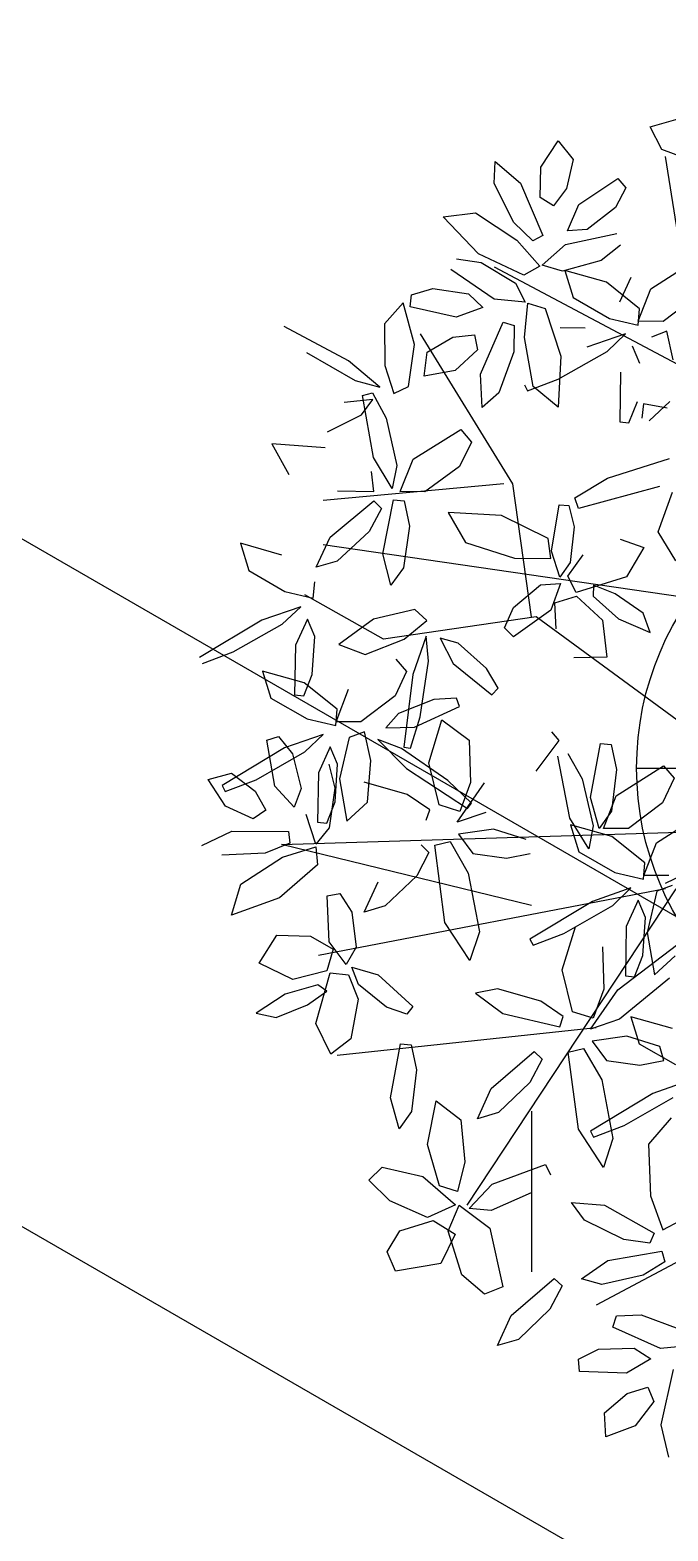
# Model space of a CAD drawing. Extents: x 8365 to 8547, y -347 to -272.
# Drawn here: x 8495.976 to 8496.619, y -326.87 to -325.357 of the extents above; entities that cross this region are included whole.
import ezdxf

# ---------------------------------------------------------------- set-up
doc = ezdxf.new("R2010")
doc.units = 0
doc.layers.get('0').update_dxf_attribs({"linetype": 'CONTINUOUS'})
doc.layers.add('1', color=7, linetype='CONTINUOUS')

msp = doc.modelspace()

# ---------------------------------------------------------------- linework, layer by layer
at = {"color": 60}
for p, q in [((8496.6008, -325.4552), (8496.6338, -325.4458)), ((8496.6125, -325.4778), (8496.6008, -325.4552)), ((8496.4907, -325.4958), (8496.5081, -325.4692)), ((8496.5081, -325.4692), (8496.5234, -325.4881)), ((8496.6504, -325.4921), (8496.6125, -325.4778)), ((8496.4438, -325.5122), (8496.4447, -325.4899)), ((8496.4447, -325.4899), (8496.4701, -325.5118)), ((8496.5234, -325.4881), (8496.5164, -325.5172)), ((8496.49, -325.5264), (8496.4907, -325.4958)), ((8496.529, -325.5334), (8496.5683, -325.5072)), ((8496.5683, -325.5072), (8496.5763, -325.5164)), ((8496.4634, -325.5516), (8496.4438, -325.5122)), ((8496.4701, -325.5118), (8496.4927, -325.5644)), ((8496.5164, -325.5172), (8496.5034, -325.5348)), ((8496.5763, -325.5164), (8496.566, -325.5364)), ((8496.5034, -325.5348), (8496.49, -325.5264)), ((8496.5176, -325.5597), (8496.529, -325.5334)), ((8496.566, -325.5364), (8496.5374, -325.5586)), ((8496.3924, -325.5458), (8496.4248, -325.5418)), ((8496.4279, -325.5831), (8496.3924, -325.5458)), ((8496.4248, -325.5418), (8496.4666, -325.5693)), ((8496.4826, -325.5701), (8496.4634, -325.5516)), ((8496.4927, -325.5644), (8496.4826, -325.5701)), ((8496.5157, -325.5736), (8496.5673, -325.5627)), ((8496.5374, -325.5586), (8496.5176, -325.5597)), ((8496.4736, -325.6046), (8496.4279, -325.5831)), ((8496.4666, -325.5693), (8496.4896, -325.5956)), ((8496.4921, -325.5944), (8496.5157, -325.5736)), ((8496.5711, -325.5743), (8496.5516, -325.5896)), ((8496.4059, -325.5881), (8496.4305, -325.5918)), ((8496.4305, -325.5918), (8496.4652, -325.6126)), ((8496.4896, -325.5956), (8496.4736, -325.6046)), ((8496.5126, -325.6004), (8496.4921, -325.5944)), ((8496.5516, -325.5896), (8496.5126, -325.6004)), ((8496.6016, -325.6182), (8496.6493, -325.5877)), ((8496.4436, -325.6288), (8496.4002, -325.5989)), ((8496.4652, -325.6126), (8496.4749, -325.6316)), ((8496.5568, -325.6117), (8496.5149, -325.5999)), ((8496.5149, -325.5999), (8496.5234, -325.627)), ((8496.59, -325.6384), (8496.5568, -325.6117)), ((8496.5815, -325.6069), (8496.5698, -325.6317)), ((8496.3592, -325.6364), (8496.3604, -325.6242)), ((8496.3604, -325.6242), (8496.382, -325.618)), ((8496.382, -325.618), (8496.4177, -325.6234)), ((8496.4177, -325.6234), (8496.4322, -325.637)), ((8496.4749, -325.6316), (8496.4436, -325.6288)), ((8496.5234, -325.627), (8496.5599, -325.6481)), ((8496.5889, -325.651), (8496.6016, -325.6182)), ((8496.6484, -325.625), (8496.6139, -325.6511)), ((8496.3521, -325.6324), (8496.3331, -325.6535)), ((8496.3633, -325.6745), (8496.3521, -325.6324)), ((8496.4053, -325.6468), (8496.3592, -325.6364)), ((8496.4322, -325.637), (8496.4053, -325.6468)), ((8496.4742, -325.6674), (8496.4775, -325.6326)), ((8496.4775, -325.6326), (8496.495, -325.638)), ((8496.495, -325.638), (8496.5109, -325.686)), ((8496.5887, -325.6548), (8496.59, -325.6384)), ((8496.2969, -325.6909), (8496.2321, -325.6562)), ((8496.3331, -325.6535), (8496.3335, -325.6957)), ((8496.4301, -325.7044), (8496.4527, -325.6518)), ((8496.4527, -325.6518), (8496.4638, -325.6553)), ((8496.4638, -325.6553), (8496.4636, -325.6819)), ((8496.5353, -325.6579), (8496.5103, -325.6577)), ((8496.5599, -325.6481), (8496.5887, -325.6548)), ((8496.6139, -325.6511), (8496.5889, -325.651)), ((8496.3573, -325.7167), (8496.3633, -325.6745)), ((8496.3763, -325.6821), (8496.4022, -325.6671)), ((8496.4022, -325.6671), (8496.4239, -325.6645)), ((8496.4239, -325.6645), (8496.427, -325.6799)), ((8496.4831, -325.7167), (8496.4742, -325.6674)), ((8496.576, -325.6636), (8496.5371, -325.6772)), ((8496.5576, -325.6813), (8496.576, -325.6636)), ((8496.6176, -325.661), (8496.6022, -325.6669)), ((8496.6239, -325.6899), (8496.6176, -325.661)), ((8496.2545, -325.6826), (8496.3038, -325.7106)), ((8496.3731, -325.7062), (8496.3763, -325.6821)), ((8496.427, -325.6799), (8496.4043, -325.7005)), ((8496.4636, -325.6819), (8496.4485, -325.7232)), ((8496.5109, -325.686), (8496.5082, -325.7374)), ((8496.5083, -325.7094), (8496.5576, -325.6813)), ((8496.5905, -325.6935), (8496.5831, -325.676)), ((8496.3284, -325.7175), (8496.2969, -325.6909)), ((8496.3335, -325.6957), (8496.3425, -325.7239)), ((8496.4043, -325.7005), (8496.3731, -325.7062)), ((8496.4317, -325.7379), (8496.4301, -325.7044)), ((8496.5711, -325.7024), (8496.5704, -325.7522)), ((8496.3038, -325.7106), (8496.3284, -325.7175)), ((8496.3425, -325.7239), (8496.3573, -325.7167)), ((8496.4741, -325.7152), (8496.4773, -325.7211)), ((8496.4773, -325.7211), (8496.5083, -325.7094)), ((8496.5082, -325.7374), (8496.4831, -325.7167)), ((8496.3214, -325.7299), (8496.2926, -325.733)), ((8496.3101, -325.7452), (8496.3214, -325.7299)), ((8496.3111, -325.7258), (8496.3211, -325.7232)), ((8496.3221, -325.7884), (8496.3111, -325.7258)), ((8496.3211, -325.7232), (8496.335, -325.7488)), ((8496.4485, -325.7232), (8496.4317, -325.7379)), ((8496.5795, -325.7532), (8496.588, -325.7318)), ((8496.5943, -325.7341), (8496.5926, -325.7486)), ((8496.6181, -325.7387), (8496.5943, -325.7341)), ((8496.5997, -325.7513), (8496.6206, -325.732)), ((8496.2759, -325.7625), (8496.3101, -325.7452)), ((8496.335, -325.7488), (8496.3457, -325.7965)), ((8496.362, -325.7899), (8496.4102, -325.7601)), ((8496.4102, -325.7601), (8496.4208, -325.7727)), ((8496.5704, -325.7522), (8496.5795, -325.7532)), ((8496.2733, -325.7785), (8496.2198, -325.7746)), ((8496.2198, -325.7746), (8496.2367, -325.8054)), ((8496.4208, -325.7727), (8496.4088, -325.7973)), ((8496.341, -325.8196), (8496.3221, -325.7884)), ((8496.349, -325.8225), (8496.362, -325.7899)), ((8496.558, -325.8091), (8496.6202, -325.7894)), ((8496.3225, -325.8226), (8496.32, -325.8024)), ((8496.3457, -325.7965), (8496.341, -325.8196)), ((8496.4088, -325.7973), (8496.374, -325.823)), ((8496.5249, -325.8289), (8496.558, -325.8091)), ((8496.286, -325.8218), (8496.3225, -325.8226)), ((8496.374, -325.823), (8496.349, -325.8225)), ((8496.6104, -325.8174), (8496.5287, -325.8398)), ((8496.6088, -325.8633), (8496.6233, -325.8231)), ((8496.2786, -325.8686), (8496.3224, -325.8319)), ((8496.3303, -325.8396), (8496.3177, -325.8629)), ((8496.3224, -325.8319), (8496.3303, -325.8396)), ((8496.3316, -325.8854), (8496.3423, -325.8311)), ((8496.3423, -325.8311), (8496.3532, -325.8321)), ((8496.3532, -325.8321), (8496.3583, -325.8574)), ((8496.5015, -325.8826), (8496.5092, -325.8361)), ((8496.5092, -325.8361), (8496.519, -325.8367)), ((8496.519, -325.8367), (8496.5243, -325.858)), ((8496.5287, -325.8398), (8496.5249, -325.8289)), ((8496.451, -325.8467), (8496.3975, -325.8436)), ((8496.3975, -325.8436), (8496.4148, -325.8741)), ((8496.498, -325.87), (8496.451, -325.8467)), ((8496.2643, -325.8988), (8496.2786, -325.8686)), ((8496.3177, -325.8629), (8496.2855, -325.8929)), ((8496.3583, -325.8574), (8496.3524, -325.8995)), ((8496.5008, -325.8902), (8496.498, -325.87)), ((8496.5243, -325.858), (8496.5204, -325.894)), ((8496.5706, -325.8706), (8496.5946, -325.8789)), ((8496.6266, -325.8923), (8496.6088, -325.8633)), ((8496.2298, -325.8868), (8496.1881, -325.8747)), ((8496.1881, -325.8747), (8496.1964, -325.902)), ((8496.3397, -325.9168), (8496.3316, -325.8854)), ((8496.4148, -325.8741), (8496.4643, -325.8898)), ((8496.5097, -325.909), (8496.5015, -325.8826)), ((8496.518, -325.9079), (8496.5332, -325.8862)), ((8496.5946, -325.8789), (8496.5771, -325.9084)), ((8496.2855, -325.8929), (8496.2643, -325.8988)), ((8496.3524, -325.8995), (8496.3397, -325.9168)), ((8496.4643, -325.8898), (8496.5008, -325.8902)), ((8496.5204, -325.894), (8496.5097, -325.909)), ((8496.1964, -325.902), (8496.2327, -325.9232)), ((8496.2615, -325.9301), (8496.263, -325.9137)), ((8496.4904, -325.9166), (8496.5104, -325.9153)), ((8496.5104, -325.9153), (8496.5008, -325.9421)), ((8496.5264, -325.9242), (8496.518, -325.9079)), ((8496.5771, -325.9084), (8496.5264, -325.9242)), ((8496.2327, -325.9232), (8496.2615, -325.9301)), ((8496.4632, -325.9394), (8496.4904, -325.9166)), ((8496.5049, -325.9347), (8496.5266, -325.9281)), ((8496.5266, -325.9281), (8496.5527, -325.9521)), ((8496.5438, -325.9171), (8496.5433, -325.9279)), ((8496.5433, -325.9279), (8496.5691, -325.9507)), ((8496.5657, -325.9258), (8496.5438, -325.9171)), ((8496.5939, -325.9452), (8496.5657, -325.9258)), ((8496.2488, -325.9389), (8496.2098, -325.9522)), ((8496.2303, -325.9564), (8496.2488, -325.9389)), ((8496.3639, -325.9415), (8496.3223, -325.9512)), ((8496.376, -325.9527), (8496.3639, -325.9415)), ((8496.4542, -325.9598), (8496.4632, -325.9394)), ((8496.5008, -325.9421), (8496.4631, -325.9691)), ((8496.5061, -325.961), (8496.5049, -325.9347)), ((8496.601, -325.9647), (8496.5939, -325.9452)), ((8496.2098, -325.9522), (8496.1467, -325.9899)), ((8496.1809, -325.9842), (8496.2303, -325.9564)), ((8496.2558, -325.9513), (8496.2437, -325.9775)), ((8496.2631, -325.9688), (8496.2558, -325.9513)), ((8496.3223, -325.9512), (8496.2872, -325.9767)), ((8496.3529, -325.9713), (8496.376, -325.9527)), ((8496.4631, -325.9691), (8496.4542, -325.9598)), ((8496.5527, -325.9521), (8496.5573, -325.9895)), ((8496.5691, -325.9507), (8496.601, -325.9647)), ((8496.2604, -326.007), (8496.2631, -325.9688)), ((8496.2872, -325.9767), (8496.3138, -325.9869)), ((8496.3138, -325.9869), (8496.3529, -325.9713)), ((8496.3751, -325.9682), (8496.3617, -326.0071)), ((8496.3776, -325.9936), (8496.3751, -325.9682)), ((8496.4075, -325.9753), (8496.3892, -325.9702)), ((8496.3892, -325.9702), (8496.4025, -325.9959)), ((8496.436, -326.0008), (8496.4075, -325.9753)), ((8496.1498, -325.9958), (8496.1809, -325.9842)), ((8496.2437, -325.9775), (8496.2427, -326.0274)), ((8496.3447, -325.9914), (8496.3555, -326.0038)), ((8496.5573, -325.9895), (8496.5241, -325.99)), ((8496.2522, -326.0153), (8496.2104, -326.0035)), ((8496.2104, -326.0035), (8496.2188, -326.0307)), ((8496.2518, -326.0284), (8496.2604, -326.007)), ((8496.3555, -326.0038), (8496.3439, -326.0286)), ((8496.3617, -326.0071), (8496.3527, -326.0801)), ((8496.3692, -326.0496), (8496.3776, -325.9936)), ((8496.4025, -325.9959), (8496.4412, -326.0273)), ((8496.4476, -326.0207), (8496.436, -326.0008)), ((8496.2855, -326.042), (8496.2522, -326.0153)), ((8496.2844, -326.0546), (8496.297, -326.0218)), ((8496.4412, -326.0273), (8496.4476, -326.0207)), ((8496.2188, -326.0307), (8496.2553, -326.0518)), ((8496.2427, -326.0274), (8496.2518, -326.0284)), ((8496.3439, -326.0286), (8496.3094, -326.0548)), ((8496.3828, -326.0322), (8496.3472, -326.0464)), ((8496.4058, -326.0307), (8496.3828, -326.0322)), ((8496.4088, -326.0393), (8496.4058, -326.0307)), ((8496.2553, -326.0518), (8496.2842, -326.0585)), ((8496.2842, -326.0585), (8496.2855, -326.042)), ((8496.3472, -326.0464), (8496.3346, -326.0606)), ((8496.3593, -326.0812), (8496.3692, -326.0496)), ((8496.3635, -326.0601), (8496.4088, -326.0393)), ((8496.2715, -326.0673), (8496.2326, -326.0808)), ((8496.253, -326.085), (8496.2715, -326.0673)), ((8496.3094, -326.0548), (8496.2844, -326.0546)), ((8496.313, -326.0647), (8496.2976, -326.0705)), ((8496.3194, -326.0936), (8496.313, -326.0647)), ((8496.3346, -326.0606), (8496.3635, -326.0601)), ((8496.3778, -326.096), (8496.391, -326.0528)), ((8496.391, -326.0528), (8496.4184, -326.073)), ((8496.5014, -326.0649), (8496.509, -326.0736)), ((8496.2326, -326.0808), (8496.1696, -326.1189)), ((8496.2147, -326.073), (8496.2263, -326.0694)), ((8496.2229, -326.1195), (8496.2147, -326.073)), ((8496.2263, -326.0694), (8496.2404, -326.0869)), ((8496.2786, -326.0797), (8496.2666, -326.106)), ((8496.2859, -326.0972), (8496.2786, -326.0797)), ((8496.2976, -326.0705), (8496.2879, -326.112)), ((8496.3504, -326.0814), (8496.3265, -326.0723)), ((8496.3265, -326.0723), (8496.3554, -326.1016)), ((8496.3969, -326.1137), (8496.3504, -326.0814)), ((8496.3527, -326.0801), (8496.3593, -326.0812)), ((8496.4184, -326.073), (8496.4199, -326.1158)), ((8496.509, -326.0736), (8496.4857, -326.1044)), ((8496.5409, -326.131), (8496.5508, -326.0765)), ((8496.5508, -326.0765), (8496.5617, -326.0774)), ((8496.5617, -326.0774), (8496.5671, -326.1026)), ((8496.2038, -326.113), (8496.253, -326.085)), ((8496.2404, -326.0869), (8496.2492, -326.122)), ((8496.2772, -326.0974), (8496.2833, -326.1215)), ((8496.2834, -326.1354), (8496.2859, -326.0972)), ((8496.3161, -326.1356), (8496.3194, -326.0936)), ((8496.3882, -326.1384), (8496.3778, -326.096)), ((8496.5199, -326.1517), (8496.508, -326.0893)), ((8496.518, -326.0865), (8496.5322, -326.112)), ((8496.1556, -326.1129), (8496.1791, -326.1064)), ((8496.173, -326.1395), (8496.1556, -326.1129)), ((8496.1728, -326.1248), (8496.2038, -326.113)), ((8496.1791, -326.1064), (8496.203, -326.1245)), ((8496.2666, -326.106), (8496.2658, -326.1558)), ((8496.2879, -326.112), (8496.2952, -326.1549)), ((8496.3554, -326.1016), (8496.4169, -326.1421)), ((8496.5322, -326.112), (8496.5435, -326.1595)), ((8496.5671, -326.1026), (8496.5618, -326.1448)), ((8496.5666, -326.1294), (8496.6143, -326.0989)), ((8496.6251, -326.1114), (8496.6134, -326.1362)), ((8496.6143, -326.0989), (8496.6251, -326.1114)), ((8496.1696, -326.1189), (8496.1728, -326.1248)), ((8496.203, -326.1245), (8496.2138, -326.1436)), ((8496.2423, -326.1406), (8496.2229, -326.1195)), ((8496.2492, -326.122), (8496.2423, -326.1406)), ((8496.2833, -326.1215), (8496.2776, -326.1615)), ((8496.3562, -326.1279), (8496.3126, -326.1153)), ((8496.3788, -326.1432), (8496.3562, -326.1279)), ((8496.4208, -326.1367), (8496.3969, -326.1137)), ((8496.4064, -326.1558), (8496.434, -326.1163)), ((8496.4199, -326.1158), (8496.409, -326.1449)), ((8496.2008, -326.1524), (8496.173, -326.1395)), ((8496.275, -326.1568), (8496.2834, -326.1354)), ((8496.2952, -326.1549), (8496.3161, -326.1356)), ((8496.3753, -326.1536), (8496.3788, -326.1432)), ((8496.409, -326.1449), (8496.3882, -326.1384)), ((8496.4169, -326.1421), (8496.4208, -326.1367)), ((8496.5494, -326.1623), (8496.5409, -326.131)), ((8496.5539, -326.1622), (8496.5666, -326.1294)), ((8496.6134, -326.1362), (8496.5789, -326.1623)), ((8496.2138, -326.1436), (8496.2008, -326.1524)), ((8496.2639, -326.1779), (8496.2543, -326.1479)), ((8496.2658, -326.1558), (8496.275, -326.1568)), ((8496.4354, -326.1459), (8496.4064, -326.1558)), ((8496.5392, -326.1828), (8496.5199, -326.1517)), ((8496.5623, -326.1702), (8496.5205, -326.1583)), ((8496.5205, -326.1583), (8496.5289, -326.1855)), ((8496.5618, -326.1448), (8496.5494, -326.1623)), ((8496.6071, -326.1767), (8496.6548, -326.1462)), ((8496.1491, -326.1792), (8496.1794, -326.1647)), ((8496.1794, -326.1647), (8496.2366, -326.1652)), ((8496.2366, -326.1652), (8496.2377, -326.1768)), ((8496.2776, -326.1615), (8496.2639, -326.1779)), ((8496.4431, -326.1629), (8496.4079, -326.1679)), ((8496.4079, -326.1679), (8496.4223, -326.1875)), ((8496.4761, -326.1734), (8496.4431, -326.1629)), ((8496.5435, -326.1595), (8496.5392, -326.1828)), ((8496.5789, -326.1623), (8496.5539, -326.1622)), ((8496.5956, -326.1969), (8496.5623, -326.1702)), ((8496.2131, -326.1869), (8496.1692, -326.189)), ((8496.2377, -326.1768), (8496.2131, -326.1869)), ((8496.2306, -326.1911), (8496.2639, -326.1807)), ((8496.2639, -326.1807), (8496.2657, -326.1989)), ((8496.3779, -326.1863), (8496.3657, -326.2098)), ((8496.37, -326.1787), (8496.3779, -326.1863)), ((8496.3838, -326.1791), (8496.3993, -326.1754)), ((8496.394, -326.2569), (8496.3838, -326.1791)), ((8496.3993, -326.1754), (8496.4176, -326.207)), ((8496.4223, -326.1875), (8496.4562, -326.1921)), ((8496.4562, -326.1921), (8496.48, -326.1875)), ((8496.5289, -326.1855), (8496.5654, -326.2066)), ((8496.5945, -326.2094), (8496.6071, -326.1767)), ((8496.1885, -326.2183), (8496.2306, -326.1911)), ((8496.2657, -326.1989), (8496.2276, -326.2321)), ((8496.5942, -326.2133), (8496.5956, -326.1969)), ((8496.1792, -326.2496), (8496.1885, -326.2183)), ((8496.3128, -326.2464), (8496.3267, -326.216)), ((8496.3657, -326.2098), (8496.334, -326.2402)), ((8496.4176, -326.207), (8496.4288, -326.2662)), ((8496.5654, -326.2066), (8496.5942, -326.2133)), ((8496.6195, -326.2096), (8496.5945, -326.2094)), ((8496.2276, -326.2321), (8496.1792, -326.2496)), ((8496.2755, -326.2301), (8496.2882, -326.2278)), ((8496.2775, -326.2764), (8496.2755, -326.2301)), ((8496.2882, -326.2278), (8496.3003, -326.2465)), ((8496.5815, -326.2221), (8496.5426, -326.2356)), ((8496.5631, -326.2398), (8496.5815, -326.2221)), ((8496.6077, -326.2254), (8496.5979, -326.2669)), ((8496.6231, -326.2195), (8496.6077, -326.2254)), ((8496.3003, -326.2465), (8496.3046, -326.2817)), ((8496.334, -326.2402), (8496.3128, -326.2464)), ((8496.5426, -326.2356), (8496.4797, -326.2737)), ((8496.5139, -326.2679), (8496.5631, -326.2398)), ((8496.5886, -326.2345), (8496.5766, -326.2608)), ((8496.596, -326.252), (8496.5886, -326.2345)), ((8496.4193, -326.2953), (8496.394, -326.2569)), ((8496.5123, -326.3045), (8496.5255, -326.2613)), ((8496.5766, -326.2608), (8496.5759, -326.3107)), ((8496.5935, -326.2902), (8496.596, -326.252)), ((8496.207, -326.2978), (8496.2246, -326.2698)), ((8496.2246, -326.2698), (8496.2588, -326.2706)), ((8496.2588, -326.2706), (8496.2815, -326.2839)), ((8496.2947, -326.2991), (8496.2775, -326.2764)), ((8496.4288, -326.2662), (8496.4193, -326.2953)), ((8496.4797, -326.2737), (8496.4829, -326.2796)), ((8496.4829, -326.2796), (8496.5139, -326.2679)), ((8496.5684, -326.3248), (8496.6358, -326.2734)), ((8496.5979, -326.2669), (8496.6052, -326.3097)), ((8496.2815, -326.2839), (8496.2752, -326.3057)), ((8496.3046, -326.2817), (8496.2947, -326.2991)), ((8496.5528, -326.2815), (8496.5543, -326.3242)), ((8496.585, -326.3116), (8496.5935, -326.2902)), ((8496.6052, -326.3097), (8496.6261, -326.2904)), ((8496.2408, -326.3144), (8496.207, -326.2978)), ((8496.2752, -326.3057), (8496.2408, -326.3144)), ((8496.264, -326.3588), (8496.2785, -326.3077)), ((8496.2785, -326.3077), (8496.2968, -326.3096)), ((8496.2968, -326.3096), (8496.3066, -326.3342)), ((8496.3071, -326.3192), (8496.3003, -326.302)), ((8496.3003, -326.302), (8496.327, -326.3096)), ((8496.327, -326.3096), (8496.3617, -326.3415)), ((8496.5227, -326.3469), (8496.5123, -326.3045)), ((8496.2662, -326.3198), (8496.233, -326.329)), ((8496.275, -326.3262), (8496.2662, -326.3198)), ((8496.3351, -326.3421), (8496.3071, -326.3192)), ((8496.4471, -326.3238), (8496.4249, -326.328)), ((8496.4907, -326.3363), (8496.4471, -326.3238)), ((8496.5409, -326.3643), (8496.5684, -326.3248)), ((8496.5543, -326.3242), (8496.5435, -326.3534)), ((8496.6202, -326.3129), (8496.5699, -326.3544)), ((8496.5759, -326.3107), (8496.585, -326.3116)), ((8496.233, -326.329), (8496.2038, -326.3481)), ((8496.224, -326.3527), (8496.2557, -326.3398)), ((8496.2557, -326.3398), (8496.275, -326.3262)), ((8496.3066, -326.3342), (8496.2993, -326.374)), ((8496.4249, -326.328), (8496.4523, -326.3487)), ((8496.5132, -326.3517), (8496.4907, -326.3363)), ((8496.2038, -326.3481), (8496.224, -326.3527)), ((8496.3558, -326.3493), (8496.3351, -326.3421)), ((8496.3617, -326.3415), (8496.3558, -326.3493)), ((8496.4523, -326.3487), (8496.5098, -326.3621)), ((8496.5098, -326.3621), (8496.5132, -326.3517)), ((8496.5435, -326.3534), (8496.5227, -326.3469)), ((8496.5699, -326.3544), (8496.5409, -326.3643)), ((8496.6232, -326.3637), (8496.5814, -326.3518)), ((8496.5814, -326.3518), (8496.5898, -326.379)), ((8496.2792, -326.3895), (8496.264, -326.3588)), ((8496.2993, -326.374), (8496.2792, -326.3895)), ((8496.3394, -326.4336), (8496.3493, -326.3791)), ((8496.3493, -326.3791), (8496.3602, -326.38)), ((8496.3602, -326.38), (8496.3656, -326.4052)), ((8496.5183, -326.3876), (8496.5337, -326.3839)), ((8496.5337, -326.3839), (8496.5521, -326.4154)), ((8496.5775, -326.3714), (8496.5423, -326.3764)), ((8496.5423, -326.3764), (8496.5568, -326.3959)), ((8496.6106, -326.3819), (8496.5775, -326.3714)), ((8496.5898, -326.379), (8496.6263, -326.4001)), ((8496.6145, -326.396), (8496.6106, -326.3819)), ((8496.4406, -326.4243), (8496.4839, -326.3869)), ((8496.4919, -326.3945), (8496.4796, -326.418)), ((8496.4839, -326.3869), (8496.4919, -326.3945)), ((8496.5285, -326.4653), (8496.5183, -326.3876)), ((8496.5568, -326.3959), (8496.5906, -326.4006)), ((8496.5906, -326.4006), (8496.6145, -326.396)), ((8496.3656, -326.4052), (8496.3603, -326.4474)), ((8496.5521, -326.4154), (8496.5633, -326.4746)), ((8496.6424, -326.4156), (8496.6035, -326.4292)), ((8496.4268, -326.4546), (8496.4406, -326.4243)), ((8496.4796, -326.418), (8496.4479, -326.4484)), ((8496.6035, -326.4292), (8496.5406, -326.4672))]:
    msp.add_line(p, q, dxfattribs=at)
at = {"color": 44}
for p, q in [((8496.6677, -325.8092), (8496.6164, -325.4848)), ((8496.6444, -325.7029), (8496.4439, -325.5966)), ((8496.4626, -325.8148), (8496.3694, -325.6638)), ((8496.4533, -325.8148), (8496.2715, -325.8315)), ((8496.4812, -325.949), (8496.4626, -325.8148)), ((8496.7702, -325.949), (8496.2715, -325.8763)), ((8496.3321, -325.9714), (8496.2529, -325.9266)), ((8496.4859, -325.949), (8496.3321, -325.9714)), ((8496.7563, -326.147), (8496.4859, -325.949)), ((8496.2296, -326.1783), (8496.7287, -326.1629)), ((8496.6164, -326.2174), (8496.7287, -326.1629)), ((8496.4812, -326.2398), (8496.2296, -326.1783)), ((8496.6164, -326.223), (8496.2668, -326.2902)), ((8496.6268, -326.2231), (8496.416, -326.5418)), ((8496.5465, -326.3629), (8496.2855, -326.3908)), ((8496.4812, -326.4469), (8496.4812, -326.6089)), ((8496.7562, -326.5306), (8496.5465, -326.6425))]:
    msp.add_line(p, q, dxfattribs=at)
at = {"linetype": 'CONTINUOUS'}
msp.add_line((8496.5872, -326.1012), (8497.1872, -326.1012), dxfattribs=at)
msp.add_line((8496.5872, -326.1012), (8497.1872, -326.1012), dxfattribs=at)
msp.add_line((8496.5872, -326.1012), (8497.1872, -326.1012), dxfattribs=at)
at = {"color": 62}
for p, q in [((8496.3479, -326.4649), (8496.3394, -326.4336)), ((8496.3767, -326.4805), (8496.3853, -326.4367)), ((8496.3853, -326.4367), (8496.4102, -326.4556)), ((8496.5748, -326.4614), (8496.624, -326.4333)), ((8496.3603, -326.4474), (8496.3479, -326.4649)), ((8496.4102, -326.4556), (8496.4143, -326.4982)), ((8496.4479, -326.4484), (8496.4268, -326.4546)), ((8496.6219, -326.4536), (8496.5991, -326.4803)), ((8496.5538, -326.5037), (8496.5285, -326.4653)), ((8496.5406, -326.4672), (8496.5438, -326.4731)), ((8496.5438, -326.4731), (8496.5748, -326.4614)), ((8496.5633, -326.4746), (8496.5538, -326.5037)), ((8496.3885, -326.5223), (8496.3767, -326.4805)), ((8496.5991, -326.4803), (8496.6013, -326.5322)), ((8496.3173, -326.5166), (8496.3309, -326.5033)), ((8496.3309, -326.5033), (8496.372, -326.513)), ((8496.4143, -326.4982), (8496.4068, -326.5278)), ((8496.4417, -326.5206), (8496.4953, -326.5006)), ((8496.4953, -326.5006), (8496.5004, -326.511)), ((8496.3387, -326.5373), (8496.3173, -326.5166)), ((8496.372, -326.513), (8496.4048, -326.5414)), ((8496.4186, -326.545), (8496.4417, -326.5206)), ((8496.4068, -326.5278), (8496.3885, -326.5223)), ((8496.481, -326.5292), (8496.4408, -326.547)), ((8496.6013, -326.5322), (8496.6135, -326.5666)), ((8496.3767, -326.5541), (8496.3387, -326.5373)), ((8496.4048, -326.5414), (8496.3767, -326.5541)), ((8496.3972, -326.5679), (8496.4084, -326.5418)), ((8496.4084, -326.5418), (8496.4394, -326.5648)), ((8496.4408, -326.547), (8496.4186, -326.545)), ((8496.5347, -326.557), (8496.5217, -326.5392)), ((8496.5217, -326.5392), (8496.5549, -326.5419)), ((8496.5549, -326.5419), (8496.6049, -326.5698)), ((8496.3487, -326.5675), (8496.3821, -326.5572)), ((8496.3821, -326.5572), (8496.4043, -326.5709)), ((8496.4394, -326.5648), (8496.4525, -326.6239)), ((8496.5742, -326.5764), (8496.5347, -326.557)), ((8496.6135, -326.5666), (8496.6315, -326.5571)), ((8496.3359, -326.5887), (8496.3487, -326.5675)), ((8496.4043, -326.5709), (8496.3899, -326.6004)), ((8496.4112, -326.6118), (8496.3972, -326.5679)), ((8496.6005, -326.5799), (8496.5742, -326.5764)), ((8496.6049, -326.5698), (8496.6005, -326.5799)), ((8496.3443, -326.6083), (8496.3359, -326.5887)), ((8496.3899, -326.6004), (8496.3443, -326.6083)), ((8496.4338, -326.6315), (8496.4112, -326.6118)), ((8496.5316, -326.6161), (8496.5581, -326.5974)), ((8496.4525, -326.6239), (8496.4338, -326.6315)), ((8496.4609, -326.6528), (8496.5042, -326.6155)), ((8496.5122, -326.6231), (8496.4999, -326.6466)), ((8496.5042, -326.6155), (8496.5122, -326.6231)), ((8496.5523, -326.6218), (8496.5316, -326.6161)), ((8496.447, -326.6832), (8496.4609, -326.6528)), ((8496.4999, -326.6466), (8496.4682, -326.677)), ((8496.4682, -326.677), (8496.447, -326.6832)), ((8496.5287, -326.697), (8496.5488, -326.6869)), ((8496.5298, -326.7092), (8496.5287, -326.697)), ((8496.5562, -326.7753), (8496.5549, -326.751))]:
    msp.add_line(p, q, dxfattribs=at)
at = {"color": 64}
for p, q in [((8496.5581, -326.5974), (8496.6127, -326.5881)), ((8496.6127, -326.5881), (8496.6156, -326.5987)), ((8496.6156, -326.5987), (8496.5938, -326.6123)), ((8496.5938, -326.6123), (8496.5523, -326.6218)), ((8496.5632, -326.6648), (8496.5669, -326.6532)), ((8496.5669, -326.6532), (8496.5917, -326.6524)), ((8496.5917, -326.6524), (8496.6296, -326.6664)), ((8496.6114, -326.6863), (8496.5632, -326.6648)), ((8496.5488, -326.6869), (8496.5849, -326.6857)), ((8496.5849, -326.6857), (8496.6016, -326.6965)), ((8496.6427, -326.6833), (8496.6114, -326.6863)), ((8496.6016, -326.6965), (8496.577, -326.711)), ((8496.577, -326.711), (8496.5298, -326.7092)), ((8496.6119, -326.7631), (8496.6245, -326.7073)), ((8496.5549, -326.751), (8496.5776, -326.7315)), ((8496.5776, -326.7315), (8496.5985, -326.725)), ((8496.5985, -326.725), (8496.6044, -326.7396)), ((8496.6044, -326.7396), (8496.5858, -326.764)), ((8496.6196, -326.7958), (8496.6119, -326.7631)), ((8496.5858, -326.764), (8496.5562, -326.7753))]:
    msp.add_line(p, q, dxfattribs=at)
at = {"layer": '1', "color": 1, "linetype": 'CONTINUOUS'}
for p, q in [((8503.9886, -330.5012), (8491.6088, -323.3537)), ((8503.8278, -331.1012), (8491.1696, -323.7929))]:
    msp.add_line(p, q, dxfattribs=at)
msp.add_circle((8496.8872, -326.1012), 0.3, dxfattribs=at)

doc.saveas('drawing.dxf')
